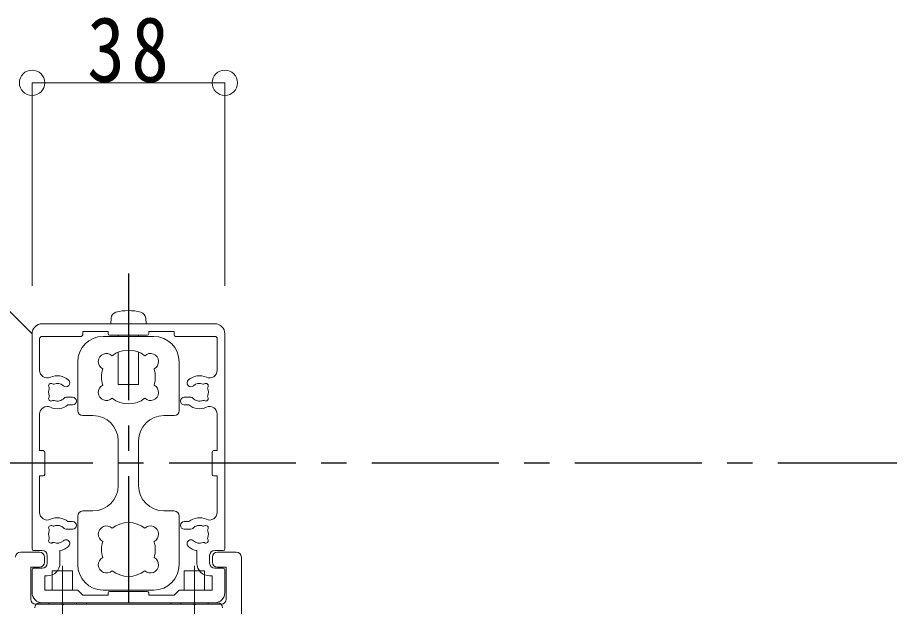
# Model space of a CAD drawing. Units: millimetres at full size, sheet at 1:5; details may follow other scales. Extents: x -1050 to 1050, y -742 to 742.
# Drawn here: x 526.1 to 698, y -477.5 to -361.4 of the extents above; entities that cross this region are included whole.
import ezdxf

# ---------------------------------------------------------------- set-up
doc = ezdxf.new("R2010")
doc.units = ezdxf.units.MM
doc.header["$LTSCALE"] = 5
doc.linetypes.add('CHAIN1', pattern=[8, 5, -1, 1, -1])
doc.layers.add('0-0_通り芯', color=7, linetype='CHAIN1')
for name, color, linetype, lineweight in [('0-3_寸法', 54, 'Continuous', 20), ('0-4_手摺部材', 92, 'Continuous', 20), ('0-9_文字', 3, 'Continuous', 20), ('0-A_支柱', 6, 'Continuous', 20), ('0-B_足元', 4, 'Continuous', 20)]:
    doc.layers.add(name, color=color, linetype=linetype, lineweight=lineweight)
doc.styles.add('ＭＳ ゴシック', font='')
doc.styles.get('ＭＳ ゴシック').set_extended_font_data('MS Gothic')

# ---------------------------------------------------------------- blocks, each defined once
blk = doc.blocks.new('dimension_origin')
at = {"color": 0, "linetype": 'Continuous', "lineweight": -2}
blk.add_circle((0, 0), 1.25, dxfattribs=at)

msp = doc.modelspace()

# ---------------------------------------------------------------- linework, layer by layer
at = {"layer": '0-0_通り芯'}
for p, q in [((548.02, -411.855), (548.02, -552.11)), ((548.02, -411.855), (548.02, -545.128)), ((861.02, -449.293), (-264.48, -449.293))]:
    msp.add_line(p, q, dxfattribs=at)
at = {"layer": '0-3_寸法'}
for p, q in [((529.02, -374.293), (529.02, -414.302)), ((529.02, -374.293), (567.02, -374.293)), ((567.02, -374.293), (567.02, -414.302))]:
    msp.add_line(p, q, dxfattribs=at)
at = {"layer": '0-4_手摺部材'}
for p, q in [((551.52, -421.793), (544.52, -421.793)), ((526.77, -466.793), (530.47, -466.793)), ((569.27, -466.793), (565.57, -466.793)), ((531.47, -467.793), (531.47, -468.793)), ((564.57, -467.793), (564.57, -468.793)), ((570.27, -479.293), (570.27, -467.793)), ((528.77, -469.793), (528.77, -476.093)), ((530.47, -469.793), (528.77, -469.793)), ((537.02, -470.493), (533.02, -470.493)), ((533.02, -470.493), (533.02, -474.293)), ((537.02, -474.293), (537.02, -470.493)), ((563.02, -470.493), (559.02, -470.493)), ((559.02, -470.493), (559.02, -474.293)), ((563.02, -474.293), (563.02, -470.493)), ((565.57, -469.793), (567.27, -469.793)), ((567.27, -469.793), (567.27, -476.093)), ((566.27, -477.093), (529.77, -477.093)), ((532.361, -476.793), (530.561, -476.793)), ((532.361, -476.793), (532.361, -477.093)), ((532.361, -477.093), (534.861, -477.093)), ((535.061, -477.293), (534.861, -477.093)), ((535.061, -477.293), (535.261, -477.093)), ((535.261, -477.093), (537.761, -477.093)), ((537.761, -476.793), (539.761, -476.793)), ((537.761, -477.093), (537.761, -476.793)), ((539.761, -476.793), (539.761, -477.093)), ((556.361, -477.093), (539.761, -477.093)), ((556.361, -476.793), (556.361, -477.093)), ((558.361, -476.793), (556.361, -476.793)), ((558.361, -477.093), (558.361, -476.793)), ((560.861, -477.093), (558.361, -477.093)), ((561.061, -477.293), (560.861, -477.093)), ((561.061, -477.293), (561.261, -477.093)), ((563.761, -477.093), (561.261, -477.093)), ((563.761, -476.793), (563.761, -477.093)), ((563.761, -476.793), (565.561, -476.793))]:
    msp.add_line(p, q, dxfattribs=at)
at = {"layer": '0-4_手摺部材', "linetype": 'CHAIN1'}
for p, q in [((535.02, -469.493), (535.02, -482.093)), ((561.02, -469.493), (561.02, -482.093))]:
    msp.add_line(p, q, dxfattribs=at)
at = {"layer": '0-4_手摺部材'}
for centre, start, end in [((526.77, -467.793), 90, 180), ((530.47, -467.793), 0, 90), ((565.57, -467.793), 90, 180), ((569.27, -467.793), 0, 90), ((530.47, -468.793), 270, 0), ((565.57, -468.793), 180, 270), ((529.77, -476.093), 180, 270), ((566.27, -476.093), 270, 0), ((530.561, -477.793), 90, 180), ((565.561, -477.793), 0, 90)]:
    msp.add_arc(centre, 1, start, end, dxfattribs=at)
at = {"layer": '0-9_文字'}
msp.add_lwpolyline([(529.02, -423.793), (479.52, -374.293), (374.413, -374.293)], dxfattribs=at)
at = {"layer": '0-A_支柱'}
for p, q in [((544.618, -420.674), (544.52, -421.793)), ((551.422, -420.674), (551.52, -421.793)), ((531.02, -421.793), (565.02, -421.793)), ((529.02, -466.193), (529.02, -423.793)), ((538.72, -424.293), (531.02, -424.293)), ((539.02, -423.993), (539.02, -423.293)), ((544.02, -423.293), (539.02, -423.293)), ((544.02, -423.293), (544.02, -423.743)), ((551.72, -424.043), (544.32, -424.043)), ((546.02, -424.043), (546.02, -424.293)), ((550.02, -424.293), (550.02, -424.043)), ((552.02, -423.293), (552.02, -423.743)), ((557.32, -424.293), (565.02, -424.293)), ((567.02, -423.793), (567.02, -466.193)), ((530.52, -430.985), (530.52, -424.793)), ((565.52, -430.985), (565.52, -424.793)), ((535.697, -436.293), (537.02, -436.293)), ((560.343, -436.293), (559.02, -436.293)), ((536.097, -437.793), (537.02, -437.793)), ((559.943, -437.793), (559.02, -437.793)), ((530.52, -446.793), (530.52, -439.601)), ((565.52, -446.793), (565.52, -439.601)), ((530.52, -446.793), (531.22, -446.793)), ((565.52, -446.793), (564.82, -446.793)), ((531.52, -447.093), (531.52, -451.493)), ((564.52, -447.093), (564.52, -451.493)), ((530.52, -451.793), (531.22, -451.793)), ((530.52, -458.985), (530.52, -451.793)), ((565.52, -451.793), (564.82, -451.793)), ((565.52, -458.985), (565.52, -451.793)), ((535.697, -462.293), (537.02, -462.293)), ((536.097, -460.793), (537.02, -460.793)), ((559.943, -460.793), (559.02, -460.793)), ((560.343, -462.293), (559.02, -462.293)), ((531.02, -466.493), (529.32, -466.493)), ((532.02, -468.993), (532.02, -467.493)), ((534.52, -468.993), (534.52, -466.504)), ((561.52, -468.993), (561.52, -466.504)), ((564.02, -468.993), (564.02, -467.493)), ((565.02, -466.493), (566.72, -466.493)), ((529.02, -474.793), (529.02, -470.293)), ((529.32, -469.993), (531.02, -469.993)), ((566.72, -469.993), (565.02, -469.993)), ((567.02, -470.293), (567.02, -474.793)), ((531.52, -471.493), (532.02, -471.493)), ((531.52, -474.293), (531.52, -471.493)), ((564.52, -471.493), (564.02, -471.493)), ((564.52, -474.293), (564.52, -471.493)), ((531.52, -474.293), (538.02, -474.293)), ((539.02, -475.293), (538.02, -474.293)), ((557.02, -475.293), (558.02, -474.293)), ((564.52, -474.293), (558.02, -474.293)), ((544.02, -475.293), (539.02, -475.293)), ((544.02, -475.293), (544.02, -474.843)), ((551.72, -474.543), (544.32, -474.543)), ((552.02, -475.293), (552.02, -474.843)), ((557.02, -475.293), (552.02, -475.293)), ((565.02, -476.793), (531.02, -476.793))]:
    msp.add_line(p, q, dxfattribs=at)
for points in [[(557.02, -423.993), (557.02, -423.293), (552.02, -423.293)], [(546.02, -427.385), (546.02, -433.793), (550.02, -433.793), (550.02, -427.385)]]:
    msp.add_lwpolyline(points, dxfattribs=at)
for centre, radius, start, end in [((548.02, -428.193), 9, 74.11915, 105.88085), ((545.913, -420.787), 1.3, 105.88085, 175), ((550.127, -420.787), 1.3, 5, 74.11915), ((531.02, -423.793), 2, 90, 180), ((565.02, -423.793), 2, 0, 90), ((531.02, -424.793), 0.5, 90, 180), ((538.72, -423.993), 0.3, 270, 0), ((544.32, -423.743), 0.3, 180, 270), ((551.72, -423.743), 0.3, 270, 0), ((557.32, -423.993), 0.3, 180, 270), ((565.02, -424.793), 0.5, 0, 90), ((532.02, -430.985), 1.5, 180, 294.90106), ((564.02, -430.985), 1.5, 245.09894, 0), ((534.02, -435.293), 3.25, 47.4576, 114.90106), ((535.71, -433.451), 0.75, 227.4576, 47.4576), ((560.33, -433.451), 0.75, 132.5424, 312.5424), ((562.02, -435.293), 3.25, 65.09894, 132.5424), ((534.02, -435.293), 1.75, 157.5799, 202.4201), ((532.783, -434.055), 0.5, 55.28656, 214.71344), ((532.125, -434.511), 0.3, 337.5799, 34.71344), ((533.238, -433.398), 0.3, 235.28656, 292.4201), ((534.02, -435.293), 1.75, 47.4576, 112.4201), ((562.02, -435.293), 1.75, 67.5799, 132.5424), ((562.802, -433.398), 0.3, 247.5799, 304.71344), ((563.257, -434.055), 0.5, 325.28656, 124.71344), ((563.915, -434.511), 0.3, 145.28656, 202.4201), ((562.02, -435.293), 1.75, 337.5799, 22.4201), ((532.783, -436.53), 0.5, 145.28656, 304.71344), ((532.125, -436.075), 0.3, 325.28656, 22.4201), ((534.02, -435.293), 1.75, 247.5799, 318.18969), ((535.697, -436.793), 0.5, 90, 138.18969), ((537.02, -437.043), 0.75, 270, 90), ((559.02, -437.043), 0.75, 90, 270), ((560.343, -436.793), 0.5, 41.81031, 90), ((562.02, -435.293), 1.75, 221.81031, 292.4201), ((563.257, -436.53), 0.5, 235.28656, 34.71344), ((563.915, -436.075), 0.3, 157.5799, 214.71344), ((532.02, -439.601), 1.5, 65.09894, 180), ((534.02, -435.293), 3.25, 245.09894, 309.71514), ((533.238, -437.188), 0.3, 67.5799, 124.71344), ((562.02, -435.293), 3.25, 230.28486, 294.90106), ((562.802, -437.188), 0.3, 55.28656, 112.4201), ((564.02, -439.601), 1.5, 0, 114.90106), ((531.22, -447.093), 0.3, 0, 90), ((564.82, -447.093), 0.3, 90, 180), ((531.22, -451.493), 0.3, 270, 0), ((564.82, -451.493), 0.3, 180, 270), ((532.02, -458.985), 1.5, 180, 294.90106), ((534.02, -463.293), 3.25, 50.28486, 114.90106), ((562.02, -463.293), 3.25, 65.09894, 129.71514), ((564.02, -458.985), 1.5, 245.09894, 0), ((532.783, -462.055), 0.5, 55.28656, 214.71344), ((532.125, -462.511), 0.3, 337.5799, 34.71344), ((533.238, -461.398), 0.3, 235.28656, 292.4201), ((534.02, -463.293), 1.75, 41.81031, 112.4201), ((535.697, -461.793), 0.5, 221.81031, 270), ((537.02, -461.543), 0.75, 270, 90), ((559.02, -461.543), 0.75, 90, 270), ((560.343, -461.793), 0.5, 270, 318.18969), ((562.02, -463.293), 1.75, 67.5799, 138.18969), ((562.802, -461.398), 0.3, 247.5799, 304.71344), ((563.257, -462.055), 0.5, 325.28656, 124.71344), ((563.915, -462.511), 0.3, 145.28656, 202.4201), ((534.02, -463.293), 1.75, 157.5799, 202.4201), ((532.125, -464.075), 0.3, 325.28656, 22.4201), ((563.915, -464.075), 0.3, 157.5799, 214.71344), ((562.02, -463.293), 1.75, 337.5799, 22.4201), ((532.783, -464.53), 0.5, 145.28656, 304.71344), ((533.238, -465.188), 0.3, 67.5799, 124.71344), ((534.02, -463.293), 1.75, 247.5799, 312.5424), ((534.02, -463.293), 3.25, 278.84988, 312.5424), ((535.71, -465.135), 0.75, 312.5424, 132.5424), ((560.33, -465.135), 0.75, 47.4576, 227.4576), ((562.02, -463.293), 3.25, 227.4576, 261.15012), ((562.02, -463.293), 1.75, 227.4576, 292.4201), ((562.802, -465.188), 0.3, 55.28656, 112.4201), ((563.257, -464.53), 0.5, 235.28656, 34.71344), ((529.32, -466.193), 0.3, 180, 270), ((531.02, -467.493), 1, 0, 90), ((565.02, -467.493), 1, 90, 180), ((566.72, -466.193), 0.3, 270, 0), ((531.02, -468.993), 1, 270, 0), ((532.02, -468.993), 2.5, 270, 0), ((564.02, -468.993), 2.5, 180, 270), ((565.02, -468.993), 1, 180, 270), ((529.32, -470.293), 0.3, 90, 180), ((566.72, -470.293), 0.3, 0, 90), ((531.02, -474.793), 2, 180, 270), ((544.32, -474.843), 0.3, 90, 180), ((551.72, -474.843), 0.3, 0, 90), ((565.02, -474.793), 2, 270, 0)]:
    msp.add_arc(centre, radius, start, end, dxfattribs=at)
at = {"layer": '0-B_足元'}
for p, q in [((543.02, -424.293), (553.02, -424.293)), ((538.02, -438.893), (538.02, -429.293)), ((558.02, -438.893), (558.02, -429.293)), ((541.02, -439.893), (539.02, -439.893)), ((555.02, -439.893), (557.02, -439.893)), ((546.02, -444.893), (546.02, -453.693)), ((550.02, -444.893), (550.02, -453.693)), ((541.02, -458.693), (539.02, -458.693)), ((555.02, -458.693), (557.02, -458.693)), ((538.02, -459.693), (538.02, -469.293)), ((558.02, -459.693), (558.02, -469.293)), ((543.02, -474.293), (553.02, -474.293))]:
    msp.add_line(p, q, dxfattribs=at)
for centre, radius, start, end in [((543.02, -429.293), 5, 90, 180), ((553.02, -429.293), 5, 0, 90), ((543.679, -429.253), 1.6, 46.3184, 243.6816), ((548.02, -432.293), 5.3, 52.3632, 127.6368), ((552.362, -429.253), 1.6, 296.3184, 133.6816), ((548.02, -432.293), 5.3, 162.3632, 197.6368), ((548.02, -432.293), 5.3, 342.3632, 17.6368), ((543.679, -435.333), 1.6, 116.3184, 313.6816), ((552.362, -435.333), 1.6, 226.3184, 63.6816), ((548.02, -432.293), 5.3, 232.36321, 307.63679), ((539.02, -438.893), 1, 180, 270), ((541.02, -444.893), 5, 0, 90), ((555.02, -444.893), 5, 90, 180), ((557.02, -438.893), 1, 270, 0), ((541.02, -453.693), 5, 270, 0), ((555.02, -453.693), 5, 180, 270), ((539.02, -459.693), 1, 90, 180), ((557.02, -459.693), 1, 0, 90), ((543.679, -463.253), 1.6, 46.3184, 243.6816), ((548.02, -466.293), 5.3, 52.36321, 127.63679), ((552.362, -463.253), 1.6, 296.3184, 133.6816), ((548.02, -466.293), 5.3, 162.3632, 197.6368), ((548.02, -466.293), 5.3, 342.3632, 17.6368), ((543.679, -469.333), 1.6, 116.3184, 313.6816), ((552.362, -469.333), 1.6, 226.3184, 63.6816), ((543.02, -469.293), 5, 180, 270), ((548.02, -466.293), 5.3, 232.3632, 307.6368), ((553.02, -469.293), 5, 270, 0)]:
    msp.add_arc(centre, radius, start, end, dxfattribs=at)

# ---------------------------------------------------------------- block references
at = {"layer": '0-3_寸法', "xscale": 2, "yscale": 2, "rotation": 180}
msp.add_blockref('dimension_origin', (529.02, -374.293), dxfattribs=at)
at = {"layer": '0-3_寸法', "xscale": 2, "yscale": 2}
msp.add_blockref('dimension_origin', (567.02, -374.293), dxfattribs=at)

# ---------------------------------------------------------------- texts
at = {"layer": '0-3_寸法', "insert": (539.895, -374.293), "char_height": 12.83, "attachment_point": 7, "style": 'ＭＳ ゴシック'}
msp.add_mtext('\\T1.17;\\W0.85;38', dxfattribs=at)

doc.saveas('drawing.dxf')
